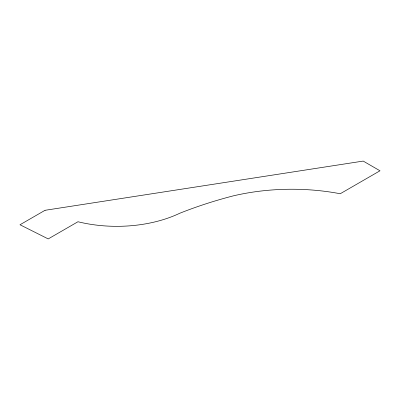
<?xml version="1.0" encoding="UTF-8"?>
<svg xmlns="http://www.w3.org/2000/svg" width="400" height="400" viewBox="0 0 400 400"><rect width="100%" height="100%" fill="white"/><g stroke="black" fill="none" stroke-linecap="round" stroke-linejoin="round"><path stroke-width="0.6" d="M45.045 210.3L20 224.76L48.215 238.92L77.96 221.745A98.9 57.1 0 0 0 179.695 213.285A335.48 193.69 0 0 1 233.22 195.885A154.66 89.29 0 0 1 340.23 193.745L380 170.785L363.19 161.08L45.045 210.3"/></g></svg>
